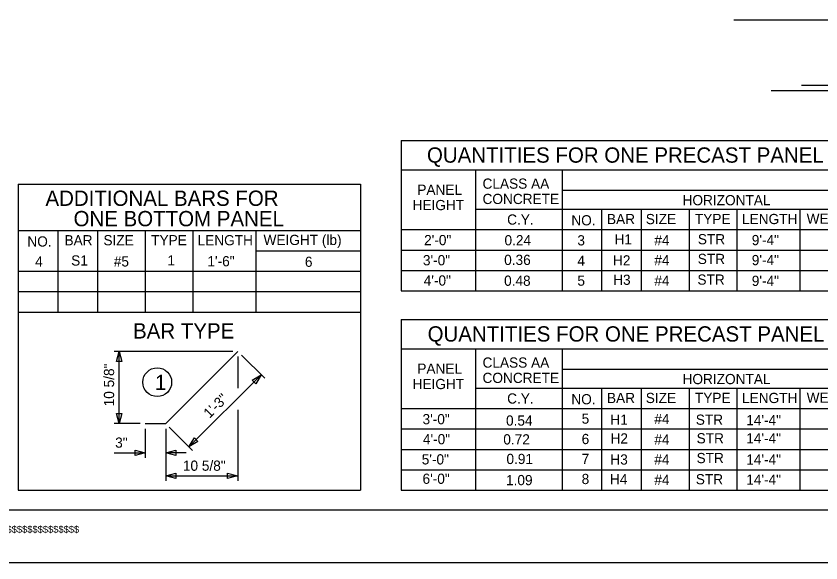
# Model space of a CAD drawing. Extents: x 0 to 71.1, y 0 to 55.7.
# Drawn here: x 18.06 to 37.78, y 0 to 13.4 of the extents above; entities that cross this region are included whole.
import ezdxf

# ---------------------------------------------------------------- set-up
doc = ezdxf.new("R2010")
doc.units = 0
for name, color, linetype in [('Concrete Girder Lines CELL', 7, 'Continuous'), ('Dimension Lines', 7, 'Continuous'), ('Mis Object Lines Hidden', 7, 'Continuous'), ('Plot Label', 7, 'Continuous'), ('Plot Shape', 7, 'Continuous'), ('Plot Shape CELL', 7, 'Continuous'), ('Structural Steel Lines', 7, 'Continuous'), ('Text', 7, 'Continuous'), ('Title Text', 7, 'Continuous'), ('User Information Notes', 7, 'Continuous')]:
    doc.layers.add(name, color=color, linetype=linetype)

msp = doc.modelspace()

# ---------------------------------------------------------------- linework, layer by layer
at = {"layer": 'Concrete Girder Lines CELL'}
msp.add_line((35.645, 13.305), (40.35, 13.305), dxfattribs=at)
at = {"layer": 'Dimension Lines'}
for p, q in [((23.366, 5.181), (20.46, 5.181)), ((20.585, 3.413), (20.585, 5.181)), ((23.491, 5.056), (23.491, 4.282)), ((23.58, 5.093), (24.15, 4.523)), ((22.293, 2.843), (24.061, 4.611)), ((23.491, 3.753), (23.491, 2.007)), ((21.099, 3.413), (20.46, 3.413)), ((21.224, 3.288), (21.224, 2.572)), ((21.724, 3.288), (21.724, 2.007)), ((21.812, 3.325), (22.382, 2.755)), ((20.457, 2.697), (21.224, 2.697)), ((22.224, 2.697), (21.724, 2.697)), ((21.724, 2.132), (23.491, 2.132))]:
    msp.add_line(p, q, dxfattribs=at)
at = {"layer": 'Mis Object Lines Hidden'}
for p, q in [((37.307, 11.706), (53.047, 11.706)), ((36.557, 11.577), (53.771, 11.577))]:
    msp.add_line(p, q, dxfattribs=at)
at = {"layer": 'Plot Shape'}
msp.add_lwpolyline([(0, 47.3), (71.086, 47.3), (71.086, 0), (0, 0)], close=True, dxfattribs=at)
at = {"layer": 'Plot Shape CELL'}
for points in [[(20.522, 4.931), (20.585, 5.181), (20.647, 4.931)], [(23.84, 4.479), (24.061, 4.611), (23.929, 4.39)], [(20.647, 3.663), (20.585, 3.413), (20.522, 3.663)], [(22.514, 2.976), (22.293, 2.843), (22.426, 3.064)], [(20.974, 2.759), (21.224, 2.697), (20.974, 2.634)], [(21.974, 2.634), (21.724, 2.697), (21.974, 2.759)], [(21.974, 2.07), (21.724, 2.132), (21.974, 2.195)], [(23.241, 2.195), (23.491, 2.132), (23.241, 2.07)]]:
    msp.add_lwpolyline(points, close=True, dxfattribs=at)
at = {"layer": 'Structural Steel Lines'}
msp.add_circle((21.517, 4.427), 0.353, dxfattribs=at)
at = {"layer": 'Text'}
msp.add_line((2.266, 1.303), (71.067, 1.303), dxfattribs=at)
at = {"layer": 'Title Text'}
for p, q in [((27.494, 10.347), (48.338, 10.347)), ((27.494, 10.347), (27.494, 6.665)), ((27.494, 9.631), (48.338, 9.631)), ((29.317, 9.631), (29.317, 6.665)), ((31.44, 9.631), (31.44, 6.665)), ((18.112, 9.281), (26.494, 9.281)), ((18.112, 9.281), (18.112, 1.781)), ((26.494, 9.281), (26.494, 1.781)), ((31.44, 9.128), (48.338, 9.128)), ((29.317, 8.665), (48.338, 8.665)), ((32.407, 8.665), (32.407, 6.665)), ((33.377, 8.665), (33.377, 6.665)), ((34.549, 8.665), (34.549, 6.665)), ((35.719, 8.665), (35.719, 6.665)), ((37.26, 8.665), (37.26, 6.665)), ((18.112, 8.146), (26.494, 8.146)), ((19.079, 8.146), (19.079, 6.146)), ((20.049, 8.146), (20.049, 6.146)), ((21.221, 8.146), (21.221, 6.146)), ((22.392, 8.146), (22.392, 6.146)), ((23.932, 8.146), (23.932, 6.146)), ((27.494, 8.165), (48.338, 8.165)), ((29.29, 8.165), (43.083, 8.165)), ((23.932, 7.646), (26.494, 7.646)), ((27.494, 7.665), (48.338, 7.665)), ((18.112, 7.146), (26.494, 7.146)), ((27.494, 7.165), (48.338, 7.165)), ((18.112, 6.646), (26.494, 6.646)), ((27.494, 6.665), (48.338, 6.665)), ((18.112, 6.146), (26.494, 6.146)), ((27.494, 5.963), (48.338, 5.963)), ((27.494, 5.963), (27.494, 1.781)), ((27.494, 5.247), (48.338, 5.247)), ((29.317, 5.247), (29.317, 1.781)), ((31.44, 5.247), (31.44, 1.781)), ((31.44, 4.744), (48.338, 4.744)), ((29.317, 4.281), (48.338, 4.281)), ((32.407, 4.281), (32.407, 1.781)), ((33.377, 4.281), (33.377, 1.781)), ((34.549, 4.281), (34.549, 1.781)), ((35.719, 4.281), (35.719, 1.781)), ((37.26, 4.281), (37.26, 1.781)), ((27.494, 3.781), (48.338, 3.781)), ((29.29, 3.781), (43.083, 3.781)), ((27.494, 3.281), (48.338, 3.281)), ((27.494, 2.781), (48.338, 2.781)), ((27.494, 2.281), (48.338, 2.281)), ((18.112, 1.781), (26.494, 1.781)), ((27.494, 1.781), (48.338, 1.781))]:
    msp.add_line(p, q, dxfattribs=at)
at = {"layer": 'User Information Notes'}
for p, q in [((21.724, 3.413), (23.491, 5.181)), ((21.224, 3.413), (21.724, 3.413))]:
    msp.add_line(p, q, dxfattribs=at)

# ---------------------------------------------------------------- texts
at = {"layer": 'Plot Label'}
msp.add_text('$$$$$$$$$$$$$$$$$$$$$$$DGN$$$$$$$$$$$$$$$$$$$$$$$', height=0.17111, dxfattribs=at).set_placement((13.242, 0.738))
at = {"layer": 'Structural Steel Lines'}
for s, height, p in [('QUANTITIES FOR ONE PRECAST PANEL (FOR 10\'-0" PILE SPACING)', 0.375, (28.126, 9.805)), ('CLASS AA', 0.25, (29.488, 9.167)), ('ADDITIONAL BARS FOR ', 0.375, (18.778, 8.747)), ('PANEL', 0.25, (27.89, 9.017)), ('HEIGHT', 0.25, (27.774, 8.642)), ('CONCRETE', 0.25, (29.488, 8.792)), ('HORIZONTAL', 0.25, (34.39, 8.762)), ('ONE BOTTOM PANEL', 0.375, (19.466, 8.247)), ('C.Y.', 0.25, (30.091, 8.287)), ('NO.', 0.25, (31.664, 8.269)), ('BAR', 0.25, (32.537, 8.299)), ('SIZE', 0.25, (33.488, 8.299)), ('TYPE', 0.25, (34.693, 8.301)), ('LENGTH', 0.25, (35.847, 8.3)), ('WEIGHT (lb)', 0.25, (37.43, 8.307)), ('NO.', 0.25, (18.334, 7.75)), ('BAR', 0.25, (19.244, 7.78)), ('SIZE', 0.25, (20.198, 7.781)), ('TYPE', 0.25, (21.368, 7.782)), ('LENGTH', 0.25, (22.505, 7.781)), ('WEIGHT (lb)', 0.25, (24.121, 7.788)), ('2\'-0"', 0.25, (28.056, 7.784)), ('0.24', 0.25, (30.026, 7.78)), ('3', 0.25, (31.812, 7.778)), ('H1', 0.25, (32.722, 7.802)), ('#4', 0.25, (33.698, 7.78)), ('STR', 0.25, (34.764, 7.806)), ('9\'-4"', 0.25, (36.086, 7.785)), ('4', 0.25, (18.525, 7.259)), ('S1', 0.25, (19.407, 7.284)), ('#5', 0.25, (20.452, 7.261)), ('1', 0.25, (21.767, 7.287)), ('1\'-6"', 0.25, (22.746, 7.266)), ('6', 0.25, (25.135, 7.253)), ('3\'-0"', 0.25, (28.027, 7.29)), ('0.36', 0.25, (30.018, 7.299)), ('4', 0.25, (31.812, 7.278)), ('H2', 0.25, (32.684, 7.287)), ('#4', 0.25, (33.698, 7.291)), ('STR', 0.25, (34.762, 7.322)), ('9\'-4"', 0.25, (36.086, 7.295)), ('4\'-0"', 0.25, (28.047, 6.794)), ('0.48', 0.25, (30.016, 6.789)), ('5', 0.25, (31.812, 6.79)), ('H3', 0.25, (32.689, 6.812)), ('#4', 0.25, (33.698, 6.79)), ('STR', 0.25, (34.754, 6.816)), ('9\'-4"', 0.25, (36.086, 6.785)), ('BAR TYPE', 0.375, (20.924, 5.497)), ('QUANTITIES FOR ONE PRECAST PANEL (FOR 15\'-0" PILE SPACING)', 0.375, (28.142, 5.422)), ('CLASS AA', 0.25, (29.488, 4.783)), ('PANEL', 0.25, (27.89, 4.633)), ('1', 0.375, (21.46, 4.233)), ('CONCRETE', 0.25, (29.488, 4.408)), ('HORIZONTAL', 0.25, (34.39, 4.379)), ('HEIGHT', 0.25, (27.774, 4.258)), ('C.Y.', 0.25, (30.091, 3.903)), ('BAR', 0.25, (32.537, 3.915)), ('SIZE', 0.25, (33.488, 3.916)), ('TYPE', 0.25, (34.693, 3.918)), ('LENGTH', 0.25, (35.847, 3.916)), ('WEIGHT (lb)', 0.25, (37.43, 3.924)), ('NO.', 0.25, (31.664, 3.885)), ('3\'-0"', 0.25, (28.018, 3.396)), ('0.54', 0.25, (30.063, 3.363)), ('5', 0.25, (31.917, 3.41)), ('H1', 0.25, (32.62, 3.383)), ('#4', 0.25, (33.698, 3.4)), ('STR', 0.25, (34.714, 3.384)), ('14\'-4"', 0.25, (35.95, 3.373)), ('4\'-0"', 0.25, (28.027, 2.906)), ('0.72', 0.25, (29.997, 2.902)), ('6', 0.25, (31.917, 2.91)), ('H2', 0.25, (32.624, 2.925)), ('STR', 0.25, (34.734, 2.928)), ('14\'-4"', 0.25, (35.95, 2.928)), ('3"', 0.25, (20.486, 2.822)), ('#4', 0.25, (33.698, 2.899)), ('5\'-0"', 0.25, (27.998, 2.412)), ('0.91', 0.25, (30.074, 2.422)), ('7', 0.25, (31.917, 2.424)), ('H3', 0.25, (32.62, 2.409)), ('#4', 0.25, (33.698, 2.41)), ('STR', 0.25, (34.733, 2.444)), ('14\'-4"', 0.25, (35.95, 2.407)), ('10 5/8"', 0.25, (22.145, 2.257)), ('6\'-0"', 0.25, (28.018, 1.937)), ('8', 0.25, (31.917, 1.931)), ('H4', 0.25, (32.61, 1.925)), ('STR', 0.25, (34.714, 1.925)), ('1.09', 0.25, (30.063, 1.904)), ('#4', 0.25, (33.698, 1.91)), ('14\'-4"', 0.25, (35.95, 1.915))]:
    msp.add_text(s, height=height, dxfattribs=at).set_placement(p)
for s, rotation, p in [('10 5/8"', 90, (20.46, 3.835)), ('1\'-3"', 45, (22.799, 3.526))]:
    msp.add_text(s, height=0.25, rotation=rotation, dxfattribs=at).set_placement(p)

doc.saveas('drawing.dxf')
